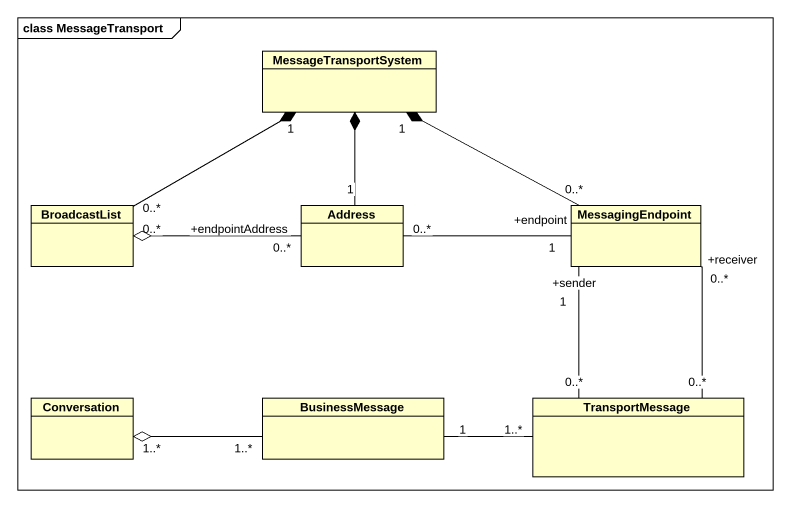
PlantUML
@startuml
mainframe class MessageTransport
hide circle
hide empty members
class MessageTransportSystem #FFFFCC
class BroadcastList #FFFFCC
class Address #FFFFCC
class MessagingEndpoint #FFFFCC
class Conversation #FFFFCC
class BusinessMessage #FFFFCC
class TransportMessage #FFFFCC
MessageTransportSystem "1" *-left- "0..*" BroadcastList
MessageTransportSystem *-- "1" Address
BroadcastList "0..*" o-right- "+endpointAddress\n0..*" Address
Address "0..*" -right- "+endpoint\n1" MessagingEndpoint
MessagingEndpoint "0..*" -left-* "1" MessageTransportSystem
Conversation "1..*" o-right- "1..*" BusinessMessage
BusinessMessage "1" -right- "1..*" TransportMessage
TransportMessage "0..*" -up- "+sender\n1" MessagingEndpoint
TransportMessage "0..*" -up- "+receiver\n0..*" MessagingEndpoint
@enduml
